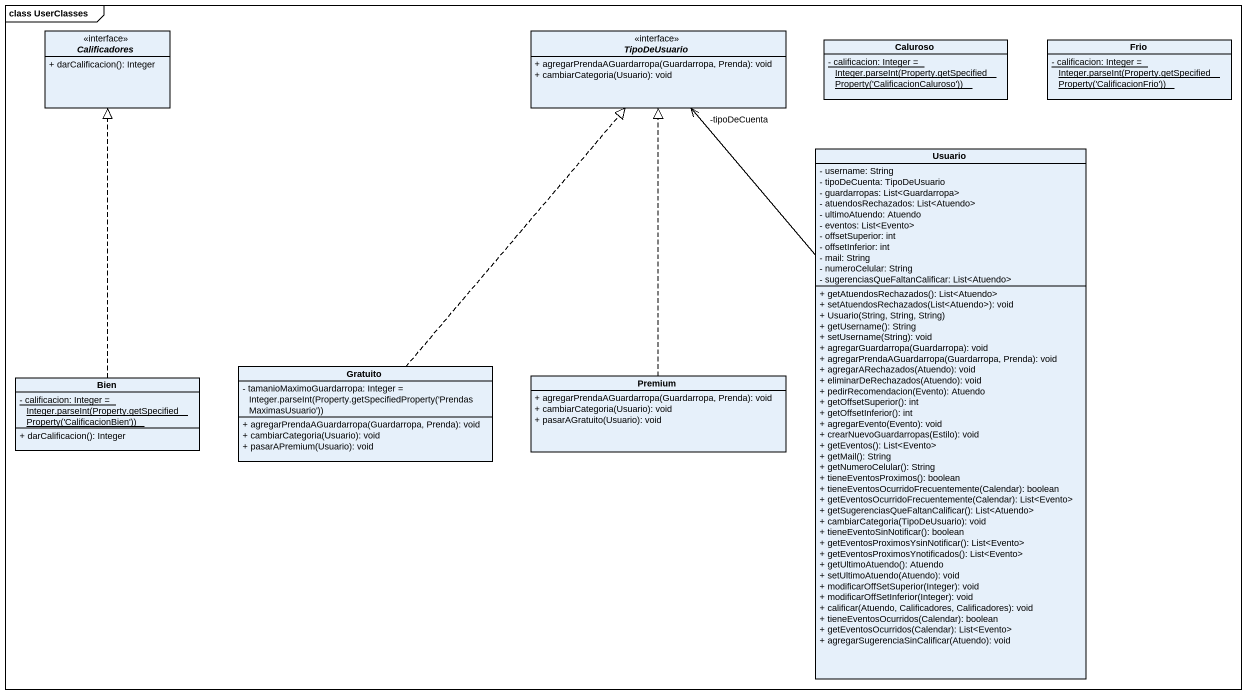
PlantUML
@startuml
mainframe class UserClasses
hide circle
hide empty members
skinparam classAttributeIconSize 0
interface Calificadores <<interface>> {
  + darCalificacion(): Integer
}
interface TipoDeUsuario <<interface>> {
  + agregarPrendaAGuardarropa(Guardarropa, Prenda): void
  + cambiarCategoria(Usuario): void
}
class Caluroso {
  {static} {field} - calificacion: Integer = Integer.parseInt(Property.getSpecifiedProperty('CalificacionCaluroso'))
}
class Frio {
  {static} {field} - calificacion: Integer = Integer.parseInt(Property.getSpecifiedProperty('CalificacionFrio'))
}
class Usuario {
  - username: String
  - tipoDeCuenta: TipoDeUsuario
  - guardarropas: List<Guardarropa>
  - atuendosRechazados: List<Atuendo>
  - ultimoAtuendo: Atuendo
  - eventos: List<Evento>
  - offsetSuperior: int
  - offsetInferior: int
  - mail: String
  - numeroCelular: String
  - sugerenciasQueFaltanCalificar: List<Atuendo>
  + getAtuendosRechazados(): List<Atuendo>
  + setAtuendosRechazados(List<Atuendo>): void
  + Usuario(String, String, String)
  + getUsername(): String
  + setUsername(String): void
  + agregarGuardarropa(Guardarropa): void
  + agregarPrendaAGuardarropa(Guardarropa, Prenda): void
  + agregarARechazados(Atuendo): void
  + eliminarDeRechazados(Atuendo): void
  + pedirRecomendacion(Evento): Atuendo
  + getOffsetSuperior(): int
  + getOffsetInferior(): int
  + agregarEvento(Evento): void
  + crearNuevoGuardarropas(Estilo): void
  + getEventos(): List<Evento>
  + getMail(): String
  + getNumeroCelular(): String
  + tieneEventosProximos(): boolean
  + tieneEventosOcurridoFrecuentemente(Calendar): boolean
  + getEventosOcurridoFrecuentemente(Calendar): List<Evento>
  + getSugerenciasQueFaltanCalificar(): List<Atuendo>
  + cambiarCategoria(TipoDeUsuario): void
  + tieneEventoSinNotificar(): boolean
  + getEventosProximosYsinNotificar(): List<Evento>
  + getEventosProximosYnotificados(): List<Evento>
  + getUltimoAtuendo(): Atuendo
  + setUltimoAtuendo(Atuendo): void
  + modificarOffSetSuperior(Integer): void
  + modificarOffSetInferior(Integer): void
  + calificar(Atuendo, Calificadores, Calificadores): void
  + tieneEventosOcurridos(Calendar): boolean
  + getEventosOcurridos(Calendar): List<Evento>
  + agregarSugerenciaSinCalificar(Atuendo): void
}
class Gratuito {
  {field} - tamanioMaximoGuardarropa: Integer = Integer.parseInt(Property.getSpecifiedProperty('PrendasMaximasUsuario'))
  + agregarPrendaAGuardarropa(Guardarropa, Prenda): void
  + cambiarCategoria(Usuario): void
  + pasarAPremium(Usuario): void
}
class Bien {
  {static} {field} - calificacion: Integer = Integer.parseInt(Property.getSpecifiedProperty('CalificacionBien'))
  + darCalificacion(): Integer
}
class Premium {
  + agregarPrendaAGuardarropa(Guardarropa, Prenda): void
  + cambiarCategoria(Usuario): void
  + pasarAGratuito(Usuario): void
}
Usuario -up-> "-tipoDeCuenta" TipoDeUsuario
Gratuito .up.|> TipoDeUsuario
Bien .up.|> Calificadores
Premium .up.|> TipoDeUsuario
@enduml
